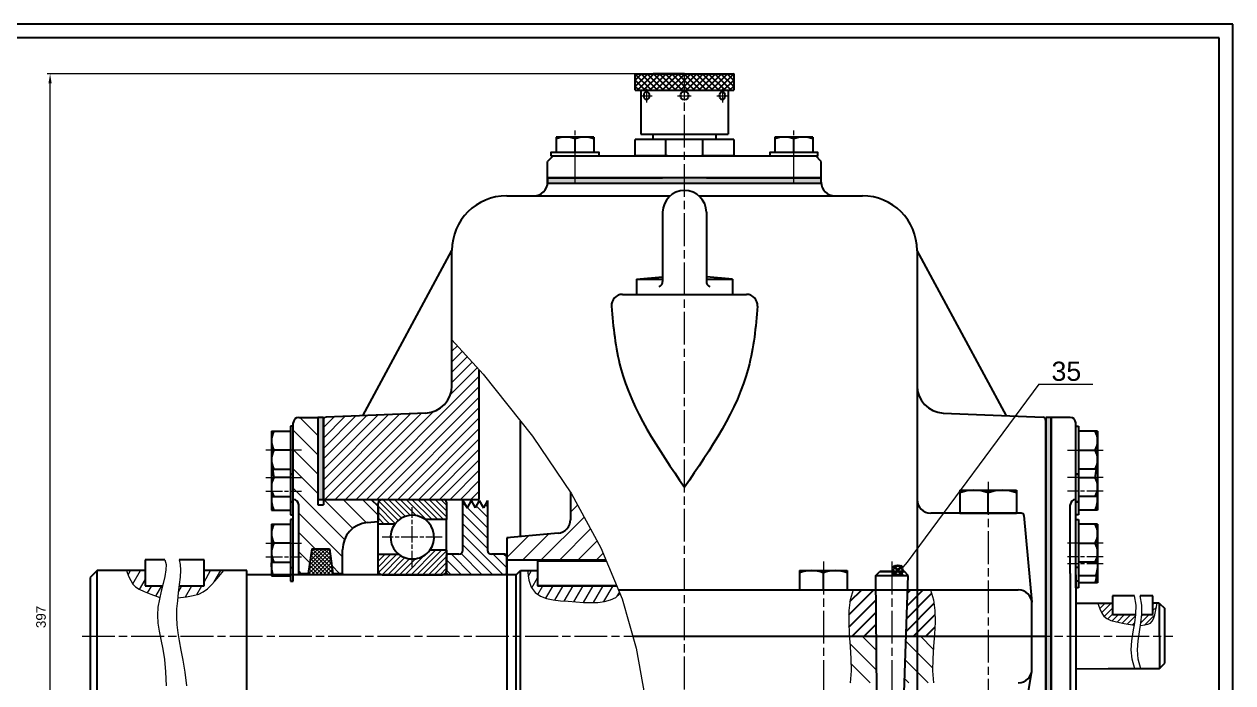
# Model space of a CAD drawing. Header units: millimetres. Extents: x 616 to 1805, y 3019 to 3860.
# Drawn here: x 1363.1 to 1804.9, y 3619.7 to 3860.4 of the extents above; entities that cross this region are included whole.
import ezdxf

# ---------------------------------------------------------------- set-up
doc = ezdxf.new("R2010")
doc.units = ezdxf.units.MM
for name, pattern in [('ACAD_ISO04W100', [30, 24, -3, 0, -3]), ('AM_ISO08W050', [18, 12, -1.5, 3, -1.5]), ('AM_ISO08W050x2', [9, 6, -0.75, 1.5, -0.75])]:
    doc.linetypes.add(name, pattern=pattern)
doc.layers.add('AM_12', color=7, linetype='Continuous', lineweight=35, plot=False)
for name, color, linetype, lineweight in [('Dim', 2, 'Continuous', 9), ('dường tâm', 4, 'AM_ISO08W050', 13), ('net duong chi so', 3, 'Continuous', 13), ('Net mảnh', 3, 'Continuous', 13), ('đường hatch', 1, 'Continuous', 13)]:
    doc.layers.add(name, color=color, linetype=linetype, lineweight=lineweight)
doc.styles.get("Standard").update_dxf_attribs({"font": 'arial.ttf'})

msp = doc.modelspace()

# ---------------------------------------------------------------- hatches: boundary and pattern name
h = msp.add_hatch(color=1)
h.paths.add_polyline_path([(1604.46, 3804.24), (1554.44, 3804.24), (1554.44, 3802.24), (1604.46, 3802.24)])
h.paths.add_polyline_path([(1654.44, 3804.24), (1604.46, 3804.24), (1604.46, 3802.24), (1654.44, 3802.24)])
msp.add_hatch(color=1).paths.add_polyline_path([(1470.46, 3716.69), (1470.46, 3686.69), (1472.46, 3686.69), (1472.46, 3716.69)])
h = msp.add_hatch(color=1)
h.dxf.hatch_style = 1
h.paths.add_polyline_path([(1738.46, 3716.69), (1736.47, 3716.69), (1736.47, 3556.69), (1738.47, 3556.69)])

# ---------------------------------------------------------------- linework, layer by layer
for p, q in [((1804.88, 3860.39), (615.88, 3860.39)), ((1804.88, 3019.39), (1804.88, 3860.39)), ((1799.88, 3855.39), (635.88, 3855.39)), ((1799.88, 3024.39), (1799.88, 3855.39)), ((1586.44, 3836.24), (1586.44, 3842.24)), ((1586.44, 3842.24), (1622.44, 3842.24)), ((1604.44, 3842.24), (1593.04, 3842.24)), ((1622.44, 3842.24), (1622.44, 3836.24)), ((1586.44, 3836.24), (1622.44, 3836.24)), ((1588.44, 3836.24), (1588.44, 3820.24)), ((1620.44, 3836.24), (1620.44, 3820.24)), ((1571.37, 3819.12), (1557.52, 3819.12)), ((1557.52, 3819.12), (1557.52, 3813.52)), ((1564.44, 3813.52), (1564.44, 3818.43)), ((1571.37, 3819.12), (1571.37, 3813.52)), ((1586.44, 3812.24), (1586.44, 3818.24)), ((1622.44, 3818.24), (1586.44, 3818.24)), ((1588.44, 3820.24), (1620.44, 3820.24)), ((1592.94, 3820.24), (1592.94, 3818.24)), ((1597.69, 3812.24), (1597.69, 3818.24)), ((1611.19, 3812.24), (1611.19, 3818.24)), ((1615.94, 3820.24), (1615.94, 3818.24)), ((1622.44, 3818.24), (1622.44, 3812.24)), ((1651.37, 3819.12), (1637.52, 3819.12)), ((1637.52, 3819.12), (1637.52, 3813.52)), ((1644.44, 3813.52), (1644.44, 3818.43)), ((1651.37, 3819.12), (1651.37, 3813.52)), ((1556.44, 3812.24), (1554.44, 3810.24)), ((1554.44, 3802.24), (1554.44, 3810.24)), ((1556.44, 3812.24), (1598.22, 3812.24)), ((1598.22, 3812.24), (1586.44, 3812.24)), ((1598.22, 3812.24), (1639.95, 3812.24)), ((1622.44, 3812.24), (1610.71, 3812.24)), ((1654.44, 3810.24), (1652.44, 3812.24)), ((1654.44, 3802.24), (1654.44, 3810.24)), ((1554.44, 3804.24), (1596.46, 3804.24)), ((1654.44, 3804.24), (1554.44, 3804.24)), ((1554.44, 3804.24), (1554.44, 3802.24)), ((1612.46, 3804.24), (1654.44, 3804.24)), ((1654.44, 3802.24), (1654.44, 3804.24)), ((1554.44, 3802.24), (1596.46, 3802.24)), ((1554.44, 3802.24), (1554.44, 3802.24)), ((1554.44, 3802.24), (1596.46, 3802.24)), ((1554.44, 3802.24), (1596.46, 3802.24)), ((1554.44, 3802.24), (1654.44, 3802.24)), ((1612.46, 3802.24), (1654.44, 3802.24)), ((1612.46, 3802.24), (1654.44, 3802.24)), ((1612.46, 3802.24), (1654.44, 3802.24)), ((1654.44, 3802.24), (1654.44, 3802.24)), ((1539.46, 3797.69), (1599.22, 3797.69)), ((1609.7, 3797.69), (1669.46, 3797.69)), ((1596.46, 3791.64), (1596.46, 3766.3)), ((1612.46, 3791.64), (1612.46, 3766.3)), ((1486.83, 3717.3), (1519.46, 3777.74)), ((1519.46, 3728.27), (1519.46, 3777.69)), ((1722.1, 3717.3), (1689.46, 3777.74)), ((1689.46, 3777.69), (1689.46, 3472.28)), ((1586.96, 3767.18), (1596.46, 3768.08)), ((1586.96, 3767.18), (1586.96, 3761.64)), ((1586.96, 3767.18), (1596.46, 3767.18)), ((1621.96, 3767.18), (1612.46, 3768.08)), ((1612.46, 3767.18), (1621.96, 3767.18)), ((1621.96, 3767.18), (1621.96, 3761.64)), ((1621.96, 3767.18), (1621.96, 3761.64)), ((1621.96, 3767.18), (1621.96, 3761.64)), ((1581.78, 3761.64), (1627.15, 3761.64)), ((1529.46, 3686.69), (1529.46, 3733.97)), ((1463.46, 3716.69), (1470.46, 3716.69)), ((1470.46, 3716.69), (1470.46, 3684.69)), ((1472.46, 3716.69), (1470.46, 3716.69)), ((1470.46, 3716.69), (1470.46, 3686.69)), ((1472.47, 3716.73), (1472.46, 3686.69)), ((1472.46, 3686.69), (1472.46, 3716.69)), ((1509.89, 3718.28), (1473.42, 3716.73)), ((1699.04, 3718.28), (1735.5, 3716.73)), ((1736.46, 3715.73), (1736.46, 3557.65)), ((1738.47, 3716.69), (1736.47, 3716.69)), ((1736.47, 3716.69), (1736.47, 3556.69)), ((1745.46, 3716.69), (1738.46, 3716.69)), ((1738.46, 3716.69), (1738.47, 3556.69)), ((1738.47, 3556.69), (1738.47, 3716.69)), ((1453.47, 3711.62), (1453.47, 3697.76)), ((1453.47, 3711.62), (1460.47, 3711.62)), ((1461.46, 3713.49), (1460.46, 3713.49)), ((1460.46, 3713.49), (1460.47, 3711.62)), ((1460.47, 3711.62), (1460.47, 3697.76)), ((1461.46, 3659.19), (1461.46, 3714.69)), ((1461.46, 3695.89), (1461.46, 3713.49)), ((1544.46, 3673.13), (1544.46, 3715.36)), ((1747.46, 3659.19), (1747.46, 3714.69)), ((1747.46, 3695.89), (1747.46, 3713.49)), ((1747.46, 3713.49), (1748.46, 3713.49)), ((1748.46, 3713.49), (1748.46, 3711.62)), ((1755.46, 3711.62), (1748.46, 3711.62)), ((1748.46, 3711.62), (1748.46, 3697.76)), ((1755.46, 3711.62), (1755.46, 3697.76)), ((1460.47, 3704.69), (1454.32, 3704.69)), ((1748.46, 3704.69), (1754.6, 3704.69)), ((1453.47, 3697.76), (1460.47, 3697.76)), ((1453.47, 3697.76), (1453.47, 3687.76)), ((1460.47, 3697.76), (1460.46, 3695.89)), ((1460.47, 3697.76), (1460.47, 3687.76)), ((1755.46, 3697.76), (1748.46, 3697.76)), ((1748.46, 3697.76), (1748.46, 3695.89)), ((1748.46, 3697.76), (1748.46, 3687.76)), ((1755.46, 3697.76), (1755.46, 3687.76)), ((1460.47, 3694.69), (1454.32, 3694.69)), ((1460.46, 3695.89), (1461.46, 3695.89)), ((1461.46, 3695.89), (1460.47, 3695.89)), ((1461.46, 3685.89), (1461.46, 3695.89)), ((1748.46, 3695.89), (1747.46, 3695.89)), ((1747.46, 3685.89), (1747.46, 3695.89)), ((1747.46, 3695.89), (1748.46, 3695.89)), ((1748.46, 3694.69), (1754.6, 3694.69)), ((1562.8, 3689.35), (1562.8, 3679.31)), ((1705.07, 3690.09), (1725.86, 3690.09)), ((1705.07, 3690.09), (1705.07, 3681.69)), ((1715.46, 3681.69), (1715.46, 3689.06)), ((1725.86, 3690.09), (1725.86, 3681.69)), ((1453.47, 3687.76), (1453.47, 3682.76)), ((1453.47, 3687.76), (1460.47, 3687.76)), ((1460.47, 3687.76), (1460.47, 3682.76)), ((1460.47, 3687.76), (1460.47, 3685.89)), ((1461.46, 3685.89), (1460.47, 3685.89)), ((1460.47, 3685.89), (1461.46, 3685.89)), ((1461.46, 3681.03), (1461.46, 3685.89)), ((1463.46, 3659.69), (1463.46, 3684.69)), ((1470.46, 3686.69), (1472.46, 3686.69)), ((1470.46, 3684.69), (1472.46, 3684.69)), ((1472.46, 3686.69), (1519.46, 3686.69)), ((1472.46, 3686.69), (1472.46, 3684.69)), ((1472.46, 3686.69), (1489.96, 3686.69)), ((1489.96, 3686.69), (1492.46, 3684.19)), ((1492.46, 3677.72), (1492.46, 3685.19)), ((1493.96, 3686.69), (1516.46, 3686.69)), ((1517.46, 3685.69), (1517.46, 3679.32)), ((1519.46, 3686.69), (1529.46, 3686.69)), ((1523.46, 3668.19), (1523.46, 3686.29)), ((1523.46, 3686.29), (1524.96, 3683.69)), ((1526.46, 3686.29), (1524.96, 3683.69)), ((1526.46, 3686.29), (1527.96, 3683.69)), ((1529.46, 3686.29), (1527.96, 3683.69)), ((1529.46, 3686.29), (1530.96, 3683.69)), ((1532.46, 3686.29), (1530.96, 3683.69)), ((1532.46, 3686.29), (1532.46, 3668.19)), ((1745.46, 3659.69), (1745.46, 3684.69)), ((1747.46, 3681.03), (1747.46, 3685.89)), ((1747.46, 3685.89), (1748.46, 3685.89)), ((1748.46, 3685.89), (1747.46, 3685.89)), ((1748.46, 3687.76), (1748.46, 3682.76)), ((1755.46, 3687.76), (1748.46, 3687.76)), ((1748.46, 3687.76), (1748.46, 3685.89)), ((1755.46, 3687.76), (1755.46, 3682.76)), ((1453.47, 3682.76), (1460.47, 3682.76)), ((1460.47, 3682.76), (1460.47, 3681.03)), ((1460.47, 3681.03), (1461.46, 3681.03)), ((1492.46, 3684.19), (1492.46, 3678.69)), ((1727.55, 3681.69), (1694.46, 3681.69)), ((1705.07, 3681.69), (1725.86, 3681.69)), ((1727.46, 3681.69), (1727.55, 3681.69)), ((1728.55, 3680.78), (1731.44, 3649.15)), ((1748.46, 3681.03), (1747.46, 3681.03)), ((1755.46, 3682.76), (1748.46, 3682.76)), ((1748.46, 3682.76), (1748.46, 3681.03)), ((1453.46, 3677.62), (1453.46, 3663.76)), ((1453.46, 3677.62), (1460.46, 3677.62)), ((1461.46, 3679.35), (1460.46, 3679.35)), ((1460.46, 3679.35), (1460.46, 3677.62)), ((1460.46, 3677.62), (1460.46, 3663.76)), ((1461.46, 3661.89), (1461.46, 3679.35)), ((1488.47, 3678.29), (1492.46, 3678.69)), ((1492.46, 3666.56), (1492.46, 3677.72)), ((1498.58, 3677.72), (1492.46, 3677.72)), ((1517.46, 3679.32), (1509.75, 3679.32)), ((1517.46, 3668.15), (1517.46, 3679.32)), ((1747.46, 3661.89), (1747.46, 3679.35)), ((1747.46, 3679.35), (1748.46, 3679.35)), ((1748.46, 3679.35), (1748.46, 3677.62)), ((1755.46, 3677.62), (1748.46, 3677.62)), ((1748.46, 3677.62), (1748.46, 3663.76)), ((1755.46, 3677.62), (1755.46, 3663.76)), ((1558.23, 3674.33), (1539.46, 3672.69)), ((1539.46, 3672.69), (1539.46, 3600.69)), ((1460.46, 3670.69), (1454.32, 3670.69)), ((1468.21, 3668.69), (1466.96, 3659.69)), ((1468.21, 3668.69), (1474.71, 3668.69)), ((1474.71, 3668.69), (1475.96, 3659.69)), ((1479.46, 3659.69), (1479.46, 3668.34)), ((1517.46, 3668.15), (1511.34, 3668.15)), ((1517.46, 3668.15), (1517.46, 3660.69)), ((1748.46, 3670.69), (1754.6, 3670.69)), ((1407.34, 3664.69), (1407.34, 3655.19)), ((1414.5, 3664.69), (1407.34, 3664.69)), ((1407.34, 3664.69), (1407.34, 3660.69)), ((1428.86, 3664.69), (1419.8, 3664.69)), ((1428.86, 3655.19), (1428.86, 3664.69)), ((1453.46, 3663.76), (1460.46, 3663.76)), ((1453.46, 3663.76), (1453.46, 3658.76)), ((1460.46, 3663.76), (1460.46, 3661.89)), ((1460.46, 3663.76), (1460.46, 3658.76)), ((1492.46, 3660.69), (1492.46, 3666.56)), ((1500.18, 3666.56), (1492.46, 3666.56)), ((1517.46, 3659.78), (1517.47, 3666.19)), ((1517.47, 3666.19), (1517.97, 3666.69)), ((1521.96, 3666.69), (1517.97, 3666.69)), ((1538.97, 3666.69), (1533.96, 3666.69)), ((1538.97, 3666.69), (1539.47, 3666.19)), ((1539.46, 3659.63), (1539.47, 3666.19)), ((1575.78, 3664.49), (1539.46, 3664.49)), ((1550.71, 3664.19), (1550.71, 3655.19)), ((1575.91, 3664.19), (1550.71, 3664.19)), ((1755.46, 3663.76), (1748.46, 3663.76)), ((1748.46, 3663.76), (1748.46, 3661.89)), ((1748.46, 3663.76), (1748.46, 3658.76)), ((1755.46, 3663.76), (1755.46, 3658.76)), ((1389.74, 3660.69), (1387.24, 3658.19)), ((1387.24, 3658.19), (1387.24, 3615.19)), ((1407.34, 3660.69), (1389.74, 3660.69)), ((1389.74, 3612.69), (1389.74, 3660.69)), ((1444.46, 3660.69), (1428.86, 3660.69)), ((1444.46, 3612.69), (1444.46, 3660.69)), ((1542.96, 3659.19), (1444.46, 3659.19)), ((1444.46, 3614.19), (1444.46, 3659.19)), ((1453.46, 3658.76), (1460.46, 3658.76)), ((1460.46, 3661.89), (1461.46, 3661.89)), ((1460.46, 3658.76), (1460.46, 3656.89)), ((1461.46, 3656.89), (1461.46, 3661.89)), ((1463.46, 3659.69), (1466.96, 3659.69)), ((1463.46, 3659.69), (1463.46, 3659.19)), ((1475.96, 3659.69), (1479.46, 3659.69)), ((1479.46, 3659.69), (1479.46, 3659.19)), ((1492.46, 3659.19), (1492.46, 3660.69)), ((1493.96, 3659.19), (1515.96, 3659.19)), ((1517.46, 3659.19), (1517.46, 3660.69)), ((1517.46, 3659.78), (1517.96, 3659.28)), ((1518.47, 3659.19), (1517.96, 3659.19)), ((1538.96, 3659.19), (1518.47, 3659.19)), ((1538.96, 3659.19), (1539.46, 3659.63)), ((1542.96, 3659.19), (1544.46, 3660.69)), ((1542.96, 3614.19), (1542.96, 3659.19)), ((1544.46, 3660.69), (1550.71, 3660.69)), ((1544.46, 3612.69), (1544.46, 3660.69)), ((1550.71, 3660.69), (1550.71, 3655.19)), ((1646.54, 3660.69), (1663.87, 3660.69)), ((1646.54, 3660.69), (1646.54, 3653.69)), ((1655.21, 3653.69), (1655.21, 3659.83)), ((1663.87, 3660.69), (1663.87, 3653.69)), ((1674.43, 3658.92), (1675.87, 3660.39)), ((1674.79, 3616.15), (1674.43, 3658.92)), ((1674.43, 3658.92), (1686.26, 3658.92)), ((1684.82, 3660.39), (1675.87, 3660.39)), ((1675.87, 3660.39), (1684.82, 3660.39)), ((1684.75, 3616.15), (1686.26, 3658.92)), ((1686.26, 3658.92), (1684.82, 3660.39)), ((1745.46, 3659.69), (1745.46, 3588.69)), ((1745.46, 3659.69), (1745.46, 3659.19)), ((1748.46, 3661.89), (1747.46, 3661.89)), ((1747.46, 3656.89), (1747.46, 3661.89)), ((1747.46, 3659.19), (1747.47, 3558.69)), ((1748.46, 3658.76), (1748.46, 3656.89)), ((1755.46, 3658.76), (1748.46, 3658.76)), ((1755.46, 3658.76), (1755.46, 3656.26)), ((1407.34, 3655.19), (1413.7, 3655.19)), ((1419.73, 3655.19), (1428.86, 3655.19)), ((1460.46, 3656.89), (1461.46, 3656.89)), ((1550.71, 3655.19), (1579.64, 3655.19)), ((1579.64, 3655.19), (1550.71, 3655.19)), ((1580.27, 3653.69), (1726.46, 3653.69)), ((1646.54, 3653.69), (1663.87, 3653.69)), ((1748.46, 3656.89), (1747.46, 3656.89)), ((1747.46, 3654.39), (1747.46, 3656.89)), ((1748.46, 3654.39), (1747.46, 3654.39)), ((1748.46, 3656.89), (1748.46, 3656.26)), ((1755.46, 3656.26), (1748.46, 3656.26)), ((1748.46, 3656.26), (1748.46, 3654.39)), ((1768.92, 3651.49), (1760.86, 3651.49)), ((1760.86, 3651.49), (1760.88, 3648.69)), ((1775.7, 3651.49), (1770.96, 3651.49)), ((1775.7, 3644.69), (1775.7, 3651.49)), ((1731.46, 3624.69), (1731.46, 3648.69)), ((1757.14, 3648.66), (1747.46, 3648.63)), ((1760.88, 3648.69), (1757.14, 3648.66)), ((1760.88, 3648.69), (1760.88, 3644.69)), ((1778, 3648.82), (1775.7, 3648.8)), ((1778, 3648.82), (1780, 3646.83)), ((1778, 3648.82), (1778.06, 3624.82)), ((1780, 3626.83), (1780, 3646.83)), ((1760.88, 3644.69), (1769.46, 3644.69)), ((1771.61, 3644.69), (1775.7, 3644.69)), ((1585.59, 3636.69), (1736.46, 3636.69)), ((1726.2, 3592.53), (1731.4, 3623.87)), ((1759.28, 3624.77), (1747.46, 3624.63)), ((1778, 3624.82), (1759.28, 3624.77)), ((1778, 3624.82), (1780, 3626.83))]:
    msp.add_line(p, q)
at = {"color": 1, "linetype": 'Continuous'}
for p, q in [((1586.44, 3842.14), (1586.54, 3842.24)), ((1586.44, 3839.9), (1588.79, 3842.24)), ((1586.44, 3837.65), (1591.03, 3842.24)), ((1592.34, 3836.24), (1586.44, 3842.14)), ((1590.1, 3836.24), (1586.44, 3839.9)), ((1587.28, 3836.24), (1593.28, 3842.24)), ((1594.59, 3836.24), (1588.59, 3842.24)), ((1589.52, 3836.24), (1595.52, 3842.24)), ((1596.84, 3836.24), (1590.84, 3842.24)), ((1591.77, 3836.24), (1597.77, 3842.24)), ((1599.08, 3836.24), (1593.08, 3842.24)), ((1594.01, 3836.24), (1600.01, 3842.24)), ((1601.33, 3836.24), (1595.33, 3842.24)), ((1596.26, 3836.24), (1602.26, 3842.24)), ((1603.57, 3836.24), (1597.57, 3842.24)), ((1598.5, 3836.24), (1604.44, 3842.18)), ((1604.44, 3837.61), (1599.82, 3842.24)), ((1600.75, 3836.24), (1604.44, 3839.94)), ((1604.44, 3839.86), (1602.06, 3842.24)), ((1604.44, 3842.1), (1604.31, 3842.24)), ((1604.44, 3842.18), (1604.5, 3842.24)), ((1604.44, 3839.94), (1606.75, 3842.24)), ((1604.44, 3837.69), (1608.99, 3842.24)), ((1610.31, 3836.24), (1604.44, 3842.1)), ((1608.06, 3836.24), (1604.44, 3839.86)), ((1605.24, 3836.24), (1611.24, 3842.24)), ((1612.55, 3836.24), (1606.55, 3842.24)), ((1607.48, 3836.24), (1613.48, 3842.24)), ((1614.8, 3836.24), (1608.8, 3842.24)), ((1609.73, 3836.24), (1615.73, 3842.24)), ((1617.04, 3836.24), (1611.04, 3842.24)), ((1611.97, 3836.24), (1617.97, 3842.24)), ((1619.29, 3836.24), (1613.29, 3842.24)), ((1614.22, 3836.24), (1620.22, 3842.24)), ((1621.53, 3836.24), (1615.53, 3842.24)), ((1616.46, 3836.24), (1622.44, 3842.22)), ((1622.44, 3837.57), (1617.78, 3842.24)), ((1618.71, 3836.24), (1622.44, 3839.97)), ((1622.44, 3839.82), (1620.02, 3842.24)), ((1622.44, 3842.06), (1622.27, 3842.24)), ((1587.85, 3836.24), (1586.44, 3837.65)), ((1602.99, 3836.24), (1604.44, 3837.69)), ((1605.82, 3836.24), (1604.44, 3837.61)), ((1620.95, 3836.24), (1622.44, 3837.73)), ((1664.5, 3644.48), (1673.71, 3653.69)), ((1664.93, 3649.41), (1669.22, 3653.69)), ((1685.72, 3647.74), (1691.67, 3653.69)), ((1685.86, 3652.37), (1687.18, 3653.69)), ((1664.56, 3640.05), (1674.5, 3649.99)), ((1685.58, 3643.11), (1694.77, 3652.3)), ((1665.69, 3636.69), (1674.53, 3645.53)), ((1685.44, 3638.48), (1695.64, 3648.68)), ((1670.18, 3636.69), (1674.56, 3641.08)), ((1688.14, 3636.69), (1695.99, 3644.54)), ((1692.63, 3636.69), (1695.92, 3639.98))]:
    msp.add_line(p, q, dxfattribs=at)
at = {"color": 1, "linetype": 'Continuous', "lineweight": 13}
for p, q in [((1562.98, 3688.96), (1562.8, 3688.78)), ((1565.38, 3684.62), (1562.8, 3682.04)), ((1567.76, 3680.27), (1551.98, 3664.49)), ((1570.14, 3675.91), (1558.71, 3664.49)), ((1540.02, 3672.74), (1539.46, 3672.18)), ((1547.4, 3673.38), (1539.47, 3665.45)), ((1554.78, 3674.03), (1545.24, 3664.49)), ((1572.52, 3671.56), (1565.45, 3664.49)), ((1574.73, 3667.03), (1572.18, 3664.49))]:
    msp.add_line(p, q, dxfattribs=at)
for points in [[(1555.64, 3812.24), (1573.24, 3812.24), (1573.24, 3813.44), (1555.64, 3813.44)], [(1635.64, 3812.24), (1653.24, 3812.24), (1653.24, 3813.44), (1635.64, 3813.44)]]:
    msp.add_lwpolyline(points, close=True)
msp.add_circle((1604.44, 3834.24), 1.5)
for centre, radius, start, end in [((1560.98, 3810.03), 9.09, 67.5879, 112.4121), ((1567.91, 3810.03), 9.09, 67.5879, 112.4121), ((1640.98, 3810.03), 9.09, 67.5879, 112.4121), ((1647.91, 3810.03), 9.09, 67.5879, 112.4121), ((1549.44, 3802.69), 5, 270, 0), ((1604.46, 3791.64), 8, 0, 180), ((1659.44, 3802.69), 5, 180, 270), ((1539.46, 3777.69), 20, 90, 180), ((1669.46, 3777.69), 20, 0, 90), ((1594.46, 3766.3), 2, 292.0743, 0.7491), ((1614.46, 3766.3), 2, 179.2509, 247.9257), ((1581.78, 3757.64), 4, 90, 184.4889), ((1627.15, 3757.64), 4, 355.5111, 90), ((1509.46, 3728.27), 10, 272.4368, 0), ((1699.46, 3728.27), 10, 180, 267.5632), ((1463.46, 3714.69), 2, 90, 180), ((1473.47, 3715.73), 1, 92.4368, 179.9951), ((1735.46, 3715.73), 1, 0.0049, 87.5632), ((1745.46, 3714.69), 2, 0.0016, 90.0016), ((1460.89, 3708.15), 7.42, 152.1818, 207.8182), ((1748.04, 3708.15), 7.42, 332.1818, 27.8182), ((1460.89, 3701.23), 7.42, 152.1817, 207.8183), ((1748.04, 3701.23), 7.42, 332.1817, 27.8183), ((1508.1, 3704.26), 54.62, 186.8349, 190.093), ((1700.83, 3704.26), 54.62, 349.907, 353.1651), ((1460.88, 3691.23), 7.42, 152.1742, 207.8258), ((1748.04, 3691.23), 7.42, 332.1742, 27.8258), ((1710.27, 3676.46), 13.63, 67.5879, 112.4121), ((1720.66, 3676.46), 13.63, 67.5879, 112.4121), ((1464.83, 3687.09), 11.37, 176.6199, 202.4036), ((1461.46, 3684.69), 2, 0, 90), ((1493.96, 3685.19), 1.5, 90, 180), ((1516.46, 3685.69), 1, 0, 90), ((1694.46, 3686.69), 5, 180, 270), ((1747.46, 3684.69), 2, 90.0016, 180.0016), ((1744.09, 3687.09), 11.37, 337.5964, 3.3801), ((1504.96, 3672.94), 7.98, 53.1301, 143.1301), ((1727.55, 3680.69), 1, 5.23, 90), ((1460.89, 3674.15), 7.42, 152.1818, 207.8182), ((1489.46, 3668.34), 10, 95.7106, 180), ((1504.96, 3672.94), 7.98, 143.1301, 233.1301), ((1504.96, 3672.94), 7.98, 323.1301, 53.1301), ((1557.8, 3679.31), 5, 275, 0), ((1748.04, 3674.15), 7.42, 332.1818, 27.8182), ((1460.89, 3667.23), 7.42, 152.1817, 207.8183), ((1504.96, 3672.94), 7.98, 233.1301, 323.1301), ((1521.96, 3668.19), 1.5, 270, 0), ((1533.96, 3668.19), 1.5, 180, 270), ((1748.04, 3667.23), 7.42, 332.1817, 27.8183), ((1464.41, 3662.53), 10.99, 173.5726, 200.0517), ((1744.52, 3662.53), 10.99, 339.9483, 6.4274), ((1493.96, 3660.69), 1.5, 180, 270), ((1515.96, 3660.69), 1.5, 270, 0), ((1650.87, 3649.33), 11.36, 67.5879, 112.4121), ((1659.54, 3649.33), 11.36, 67.5879, 112.4121), ((1745.29, 3659.4), 9.83, 341.3871, 356.2791), ((1726.46, 3648.69), 5, 0, 90), ((1726.46, 3624.69), 5, 270, 0)]:
    msp.add_arc(centre, radius, start, end)
for centre in [(1590.59, 3834.24), (1618.3, 3834.24)]:
    msp.add_ellipse(centre, major_axis=(0, 1.5), ratio=0.666667)
for points in [[(1577.79, 3757.33), (1578.39, 3749.7), (1580.87, 3725.56), (1594.86, 3705.15), (1604.46, 3691.14)], [(1631.14, 3757.33), (1630.54, 3749.7), (1628.06, 3725.56), (1614.06, 3705.15), (1604.46, 3691.14)]]:
    msp.add_open_spline(points, degree=3, knots=[4.271771, 4.271771, 4.271771, 4.271771, 26.971344, 76.601902, 76.601902, 76.601902, 76.601902])
at = {"layer": 'AM_12', "color": 4}
for p, q in [((1680.67, 3659.04), (1684.17, 3662.54)), ((1680.67, 3662.54), (1684.17, 3659.04))]:
    msp.add_line(p, q, dxfattribs=at)
msp.add_circle((1682.42, 3660.79), 1.75, dxfattribs=at)
at = {"layer": 'Dim'}
for p, q in [((1603.19, 3842.24), (1371.56, 3842.24)), ((1372.56, 3448.78), (1372.56, 3838.74))]:
    msp.add_line(p, q, dxfattribs=at)
msp.add_solid([(1371.97, 3838.74), (1373.14, 3838.74), (1372.56, 3842.24)], dxfattribs=at)
at = {"layer": 'dường tâm'}
for p, q in [((1604.46, 3455.28), (1604.44, 3842.24)), ((1564.44, 3801.87), (1564.44, 3821.52)), ((1644.44, 3801.87), (1644.44, 3821.52)), ((1715.46, 3693.09), (1715.46, 3570.69)), ((1655.21, 3664), (1655.21, 3601.69)), ((1680.21, 3664), (1680.21, 3610.07)), ((1384.24, 3636.69), (1783, 3636.69))]:
    msp.add_line(p, q, dxfattribs=at)
at = {"layer": 'dường tâm', "linetype": 'AM_ISO08W050x2'}
for p, q in [((1464.46, 3704.69), (1451.46, 3704.69)), ((1744.46, 3704.69), (1757.46, 3704.69)), ((1451.46, 3694.69), (1464.46, 3694.69)), ((1757.46, 3694.69), (1744.46, 3694.69)), ((1451.46, 3689.69), (1464.46, 3689.69)), ((1757.46, 3689.69), (1744.46, 3689.69)), ((1504.96, 3661.96), (1504.96, 3683.91)), ((1515.94, 3672.94), (1493.99, 3672.94)), ((1451.46, 3670.69), (1464.46, 3670.69)), ((1757.46, 3670.69), (1744.46, 3670.69)), ((1451.46, 3665.69), (1464.46, 3665.69)), ((1757.46, 3665.69), (1744.46, 3665.69)), ((1757.46, 3663.19), (1744.46, 3663.19))]:
    msp.add_line(p, q, dxfattribs=at)
at = {"layer": 'net duong chi so'}
for q in [(1685.86, 3663.75), (1753.72, 3728.82)]:
    msp.add_line((1733.97, 3728.8), q, dxfattribs=at)
at = {"layer": 'net duong chi so', "linetype": 'Continuous'}
msp.add_line((1685.86, 3663.75), (1683.52, 3661.15), dxfattribs=at)
at = {"layer": 'Net mảnh'}
for p, q in [((1519.46, 3744.99), (1530.81, 3732.49)), ((1530.81, 3732.49), (1548.91, 3709.78)), ((1548.91, 3709.78), (1563.12, 3688.75)), ((1563.12, 3688.75), (1573.89, 3669.06)), ((1573.89, 3669.06), (1581.65, 3650.36)), ((1414.5, 3664.69), (1414.94, 3662.99)), ((1414.94, 3662.99), (1414.9, 3660.93)), ((1419.8, 3664.69), (1420.17, 3662.96)), ((1420.17, 3662.96), (1420.24, 3660.82)), ((1400.44, 3660.69), (1401.28, 3658.63)), ((1401.28, 3658.63), (1402.03, 3657.04)), ((1414.51, 3658.57), (1413.9, 3655.97)), ((1414.9, 3660.93), (1414.51, 3658.57)), ((1420.08, 3658.34), (1419.78, 3655.61)), ((1420.24, 3660.82), (1420.08, 3658.34)), ((1433.64, 3657.82), (1436.02, 3660.69)), ((1547.12, 3660.69), (1547.51, 3657.22)), ((1402.03, 3657.04), (1402.83, 3655.8)), ((1402.83, 3655.8), (1403.83, 3654.8)), ((1403.83, 3654.8), (1405.16, 3653.92)), ((1405.16, 3653.92), (1406.99, 3653.04)), ((1413.9, 3655.97), (1413.19, 3653.2)), ((1419.78, 3655.61), (1419.42, 3652.71)), ((1428.55, 3652.92), (1430.1, 3654.05)), ((1430.1, 3654.05), (1431.73, 3655.64)), ((1431.73, 3655.64), (1433.64, 3657.82)), ((1547.51, 3657.22), (1548.47, 3654.6)), ((1548.47, 3654.6), (1549.92, 3652.69)), ((1666.15, 3653.69), (1665.02, 3650.06)), ((1694.33, 3653.69), (1695.46, 3650.06)), ((1406.99, 3653.04), (1409.43, 3652.06)), ((1409.43, 3652.06), (1412.65, 3650.85)), ((1412.52, 3650.31), (1412.01, 3647.37)), ((1413.19, 3653.2), (1412.52, 3650.31)), ((1419.08, 3649.71), (1418.83, 3646.68)), ((1419.42, 3652.71), (1419.08, 3649.71)), ((1419.2, 3650.71), (1422.4, 3651.15)), ((1422.4, 3651.15), (1424.89, 3651.59)), ((1424.89, 3651.59), (1426.88, 3652.14)), ((1426.88, 3652.14), (1428.55, 3652.92)), ((1549.92, 3652.69), (1551.78, 3651.36)), ((1551.78, 3651.36), (1553.98, 3650.51)), ((1553.98, 3650.51), (1556.45, 3649.99)), ((1556.45, 3649.99), (1559.11, 3649.69)), ((1559.11, 3649.69), (1561.88, 3649.48)), ((1561.88, 3649.48), (1564.7, 3649.27)), ((1564.7, 3649.27), (1567.5, 3649.09)), ((1572.83, 3649.08), (1575.25, 3649.38)), ((1575.25, 3649.38), (1577.43, 3649.97)), ((1577.43, 3649.97), (1579.32, 3650.91)), ((1579.32, 3650.91), (1580.86, 3652.26)), ((1581.65, 3650.36), (1586.85, 3632.34)), ((1665.02, 3650.06), (1664.51, 3646.09)), ((1695.46, 3650.06), (1695.97, 3646.09)), ((1769.51, 3648.12), (1768.94, 3651.49)), ((1771.6, 3648.12), (1770.96, 3651.49)), ((1412.01, 3647.37), (1411.79, 3644.44)), ((1418.83, 3646.68), (1418.75, 3643.72)), ((1567.5, 3649.09), (1570.23, 3649.01)), ((1570.23, 3649.01), (1572.83, 3649.08)), ((1664.51, 3646.09), (1664.47, 3641.87)), ((1695.97, 3646.09), (1696.02, 3641.87)), ((1755.48, 3648.65), (1756.24, 3646.68)), ((1756.24, 3646.68), (1756.94, 3645.17)), ((1756.94, 3645.17), (1757.76, 3644.03)), ((1769.07, 3641.57), (1769.48, 3644.83)), ((1769.48, 3644.83), (1769.51, 3648.12)), ((1771.25, 3641.57), (1771.62, 3644.83)), ((1771.62, 3644.83), (1771.6, 3648.12)), ((1776.36, 3644.48), (1776.76, 3646.34)), ((1776.76, 3646.34), (1777.21, 3648.81)), ((1411.79, 3644.44), (1411.94, 3641.55)), ((1411.94, 3641.55), (1412.4, 3638.6)), ((1418.75, 3643.72), (1418.9, 3640.86)), ((1418.9, 3640.86), (1419.25, 3638)), ((1664.47, 3641.87), (1664.7, 3637.48)), ((1696.02, 3641.87), (1695.78, 3637.48)), ((1757.76, 3644.03), (1758.83, 3643.18)), ((1758.83, 3643.18), (1760.33, 3642.51)), ((1760.33, 3642.51), (1762.4, 3641.94)), ((1762.4, 3641.94), (1765.21, 3641.37)), ((1765.21, 3641.37), (1768.92, 3640.71)), ((1768.5, 3638.33), (1769.07, 3641.57)), ((1770.71, 3638.33), (1771.25, 3641.57)), ((1771.09, 3640.59), (1772.67, 3640.85)), ((1772.67, 3640.85), (1773.87, 3641.14)), ((1773.87, 3641.14), (1774.77, 3641.54)), ((1774.77, 3641.54), (1775.44, 3642.17)), ((1775.44, 3642.17), (1775.94, 3643.12)), ((1775.94, 3643.12), (1776.36, 3644.48)), ((1412.4, 3638.6), (1413.03, 3635.47)), ((1419.25, 3638), (1419.76, 3634.98)), ((1664.7, 3637.48), (1665.04, 3632.99)), ((1695.78, 3637.48), (1695.44, 3632.99)), ((1767.99, 3635.07), (1768.5, 3638.33)), ((1770.22, 3635.07), (1770.71, 3638.33)), ((1413.03, 3635.47), (1413.72, 3632.03)), ((1413.72, 3632.03), (1414.34, 3628.16)), ((1419.76, 3634.98), (1420.38, 3631.67)), ((1420.38, 3631.67), (1421.06, 3627.94)), ((1586.85, 3632.34), (1589.93, 3614.64)), ((1665.04, 3632.99), (1665.31, 3628.47)), ((1695.44, 3632.99), (1695.17, 3628.47)), ((1767.77, 3631.74), (1767.99, 3635.07)), ((1768.05, 3628.33), (1767.77, 3631.74)), ((1770.01, 3631.74), (1770.22, 3635.07)), ((1770.29, 3628.33), (1770.01, 3631.74)), ((1414.34, 3628.16), (1414.79, 3623.73)), ((1421.06, 3627.94), (1421.76, 3623.62)), ((1665.31, 3628.47), (1665.34, 3624.01)), ((1695.17, 3628.47), (1695.14, 3624.01)), ((1769.04, 3624.8), (1768.05, 3628.33)), ((1771.28, 3624.8), (1770.29, 3628.33)), ((1414.79, 3623.73), (1414.94, 3618.62)), ((1421.76, 3623.62), (1422.42, 3618.59)), ((1665.34, 3624.01), (1664.96, 3619.69)), ((1695.14, 3624.01), (1695.53, 3619.69))]:
    msp.add_line(p, q, dxfattribs=at)
at = {"layer": 'đường hatch', "linetype": 'ACAD_ISO04W100'}
for p, q in [((1590.59, 3836.74), (1590.59, 3831.74)), ((1618.3, 3836.74), (1618.3, 3831.74)), ((1588.59, 3834.24), (1592.59, 3834.24)), ((1601.94, 3834.24), (1606.94, 3834.24)), ((1616.3, 3834.24), (1620.3, 3834.24))]:
    msp.add_line(p, q, dxfattribs=at)
at = {"layer": 'đường hatch', "linetype": 'Continuous'}
for p, q in [((1519.46, 3744.67), (1519.61, 3744.82)), ((1519.46, 3740.85), (1521.43, 3742.82)), ((1519.46, 3737.03), (1523.25, 3740.82)), ((1519.46, 3733.22), (1525.06, 3738.82)), ((1518.93, 3725.04), (1528.7, 3734.81)), ((1519.46, 3729.4), (1526.88, 3736.82)), ((1484.39, 3686.69), (1529.46, 3731.76)), ((1488.21, 3686.69), (1529.46, 3727.94)), ((1492.03, 3686.69), (1529.46, 3724.12)), ((1495.85, 3686.69), (1529.46, 3720.31)), ((1463.84, 3716.69), (1470.46, 3710.06)), ((1472.46, 3690.03), (1500.3, 3717.87)), ((1472.46, 3693.85), (1496.31, 3717.7)), ((1472.46, 3697.67), (1492.33, 3717.53)), ((1472.46, 3701.49), (1488.34, 3717.36)), ((1472.46, 3705.31), (1484.35, 3717.2)), ((1472.46, 3709.13), (1480.36, 3717.03)), ((1472.46, 3712.95), (1476.37, 3716.86)), ((1472.94, 3686.69), (1504.29, 3718.04)), ((1476.75, 3686.69), (1508.28, 3718.21)), ((1480.57, 3686.69), (1512.69, 3718.81)), ((1499.66, 3686.69), (1529.46, 3716.49)), ((1461.46, 3711.99), (1470.46, 3702.99)), ((1503.48, 3686.69), (1529.46, 3712.67)), ((1507.3, 3686.69), (1529.46, 3708.85)), ((1461.46, 3704.92), (1470.46, 3695.92)), ((1511.12, 3686.69), (1529.46, 3705.03)), ((1461.46, 3697.85), (1470.46, 3688.85)), ((1514.94, 3686.69), (1529.46, 3701.21)), ((1518.76, 3686.69), (1529.46, 3697.4)), ((1522.58, 3686.69), (1529.46, 3693.58)), ((1461.46, 3690.78), (1480.18, 3672.06)), ((1526.39, 3686.69), (1529.46, 3689.76)), ((1472.62, 3686.69), (1483.19, 3676.13)), ((1479.69, 3686.69), (1488.13, 3678.25)), ((1486.76, 3686.69), (1492.46, 3680.99)), ((1492.73, 3686.04), (1499.77, 3679)), ((1494.2, 3686.69), (1501.02, 3679.87)), ((1496.32, 3686.69), (1502.49, 3680.52)), ((1498.44, 3686.69), (1504.25, 3680.88)), ((1500.56, 3686.69), (1506.49, 3680.77)), ((1502.69, 3686.69), (1510.06, 3679.32)), ((1504.81, 3686.69), (1512.18, 3679.32)), ((1506.93, 3686.69), (1514.3, 3679.32)), ((1509.05, 3686.69), (1516.42, 3679.32)), ((1511.17, 3686.69), (1517.46, 3680.4)), ((1513.29, 3686.69), (1517.46, 3682.52)), ((1515.41, 3686.69), (1517.46, 3684.64)), ((1524.7, 3684.14), (1523.46, 3685.38)), ((1526.58, 3686.08), (1526.43, 3686.23)), ((1532.46, 3684.02), (1531.63, 3684.85)), ((1463.46, 3681.71), (1479.46, 3665.71)), ((1492.46, 3684.19), (1498.73, 3677.92)), ((1492.46, 3682.06), (1496.8, 3677.72)), ((1532.46, 3672.56), (1523.46, 3681.56)), ((1532.46, 3676.38), (1525.03, 3683.81)), ((1532.46, 3680.2), (1528.33, 3684.33)), ((1492.46, 3679.94), (1494.68, 3677.72)), ((1492.46, 3677.82), (1492.56, 3677.72)), ((1532.46, 3668.75), (1523.46, 3677.75)), ((1463.46, 3674.64), (1469.41, 3668.69)), ((1538.2, 3659.19), (1523.46, 3673.93)), ((1463.46, 3667.57), (1467.5, 3663.53)), ((1474.9, 3667.38), (1466.96, 3659.44)), ((1474.72, 3668.62), (1467.15, 3661.05)), ((1473.38, 3668.69), (1467.38, 3662.69)), ((1471.97, 3668.69), (1467.61, 3664.33)), ((1470.55, 3668.69), (1467.84, 3665.97)), ((1469.14, 3668.69), (1468.06, 3667.62)), ((1475.96, 3659.72), (1468.06, 3667.62)), ((1475.73, 3661.36), (1468.4, 3668.69)), ((1475.5, 3663.01), (1469.82, 3668.69)), ((1475.27, 3664.65), (1471.23, 3668.69)), ((1475.05, 3666.29), (1472.65, 3668.69)), ((1474.82, 3667.93), (1474.06, 3668.69)), ((1504.49, 3659.19), (1513.45, 3668.15)), ((1506.61, 3659.19), (1515.58, 3668.15)), ((1508.73, 3659.19), (1517.46, 3667.92)), ((1530.56, 3659.19), (1522.81, 3666.95)), ((1534.38, 3659.19), (1523.46, 3670.11)), ((1470.83, 3659.19), (1467.37, 3662.65)), ((1472.25, 3659.19), (1467.55, 3663.89)), ((1473.66, 3659.19), (1467.72, 3665.13)), ((1475.08, 3659.19), (1467.89, 3666.37)), ((1475.07, 3666.13), (1468.12, 3659.19)), ((1475.24, 3664.89), (1469.54, 3659.19)), ((1475.41, 3663.65), (1470.95, 3659.19)), ((1475.58, 3662.41), (1472.37, 3659.19)), ((1475.57, 3662.53), (1478.41, 3659.69)), ((1492.46, 3666.25), (1492.77, 3666.56)), ((1492.46, 3664.13), (1494.89, 3666.56)), ((1492.46, 3662.01), (1497.01, 3666.56)), ((1492.61, 3660.04), (1499.13, 3666.56)), ((1493.89, 3659.19), (1500.82, 3666.13)), ((1496, 3659.19), (1502.25, 3665.44)), ((1498.13, 3659.19), (1503.96, 3665.03)), ((1500.25, 3659.19), (1506.1, 3665.05)), ((1502.37, 3659.19), (1509.71, 3666.53)), ((1510.85, 3659.19), (1517.46, 3665.8)), ((1512.98, 3659.19), (1517.46, 3663.68)), ((1522.93, 3659.19), (1517.47, 3664.65)), ((1526.75, 3659.19), (1519.25, 3666.69)), ((1539.46, 3661.75), (1534.52, 3666.69)), ((1539.46, 3665.56), (1538.33, 3666.69)), ((1463.46, 3660.49), (1464.27, 3659.69)), ((1468, 3659.19), (1467.03, 3660.17)), ((1469.42, 3659.19), (1467.2, 3661.41)), ((1475.76, 3661.17), (1473.78, 3659.19)), ((1475.93, 3659.93), (1475.19, 3659.19)), ((1515.1, 3659.19), (1517.46, 3661.56)), ((1519.11, 3659.19), (1517.46, 3660.84)), ((1674.64, 3631.5), (1669.45, 3636.69)), ((1695.38, 3631.97), (1690.66, 3636.69)), ((1674.69, 3624.37), (1664.95, 3634.11)), ((1695.15, 3625.13), (1685.33, 3634.95)), ((1693.52, 3619.69), (1685.12, 3628.09)), ((1672.3, 3619.69), (1665.32, 3626.67)), ((1665.23, 3619.69), (1664.98, 3619.94)), ((1686.45, 3619.69), (1684.91, 3621.23))]:
    msp.add_line(p, q, dxfattribs=at)
at = {"layer": 'đường hatch', "color": 1, "linetype": 'Continuous'}
for p, q in [((1401.06, 3659.18), (1401.93, 3660.69)), ((1402.8, 3655.85), (1405.59, 3660.69)), ((1428.86, 3656.53), (1431.26, 3660.69)), ((1432.55, 3656.58), (1434.92, 3660.69)), ((1547.36, 3658.58), (1548.57, 3660.69)), ((1548.61, 3654.41), (1550.71, 3658.04)), ((1405.31, 3653.85), (1407.34, 3657.36)), ((1408.22, 3652.54), (1409.75, 3655.19)), ((1411.22, 3651.38), (1413.42, 3655.19)), ((1419.45, 3652.95), (1420.75, 3655.19)), ((1422.06, 3651.1), (1424.42, 3655.19)), ((1426.22, 3651.96), (1428.08, 3655.19)), ((1550.89, 3652), (1552.73, 3655.19)), ((1553.75, 3650.6), (1556.4, 3655.19)), ((1557.02, 3649.92), (1560.06, 3655.19)), ((1560.49, 3649.58), (1563.73, 3655.19)), ((1564.01, 3649.32), (1567.4, 3655.19)), ((1567.54, 3649.09), (1571.06, 3655.19)), ((1571.18, 3649.04), (1574.73, 3655.19)), ((1575.03, 3649.36), (1578.39, 3655.19)), ((1579.87, 3651.4), (1580.65, 3652.75)), ((1755.57, 3648.41), (1755.82, 3648.65)), ((1756.2, 3646.78), (1758.08, 3648.66)), ((1756.91, 3645.25), (1760.34, 3648.68)), ((1757.86, 3643.95), (1760.88, 3646.98)), ((1759.17, 3643.02), (1760.88, 3644.73)), ((1775.7, 3648.33), (1776.18, 3648.81)), ((1775.7, 3646.08), (1776.94, 3647.32)), ((1760.78, 3642.39), (1763.08, 3644.69)), ((1762.55, 3641.91), (1765.32, 3644.69)), ((1764.41, 3641.53), (1767.57, 3644.69)), ((1766.3, 3641.17), (1769.41, 3644.28)), ((1768.21, 3640.83), (1769.08, 3641.71)), ((1771.26, 3641.64), (1774.3, 3644.69)), ((1771.55, 3644.18), (1772.06, 3644.69)), ((1772.73, 3640.86), (1776.36, 3644.5))]:
    msp.add_line(p, q, dxfattribs=at)

# ---------------------------------------------------------------- texts
at = {"layer": 'Dim', "color": 2}
msp.add_text('397', height=3.5, rotation=90, dxfattribs=at).set_placement((1370.99, 3639.69))
at = {"layer": 'net duong chi so', "color": 30}
msp.add_text('35', height=7, dxfattribs=at).set_placement((1738.59, 3730.06))

doc.saveas('drawing.dxf')
